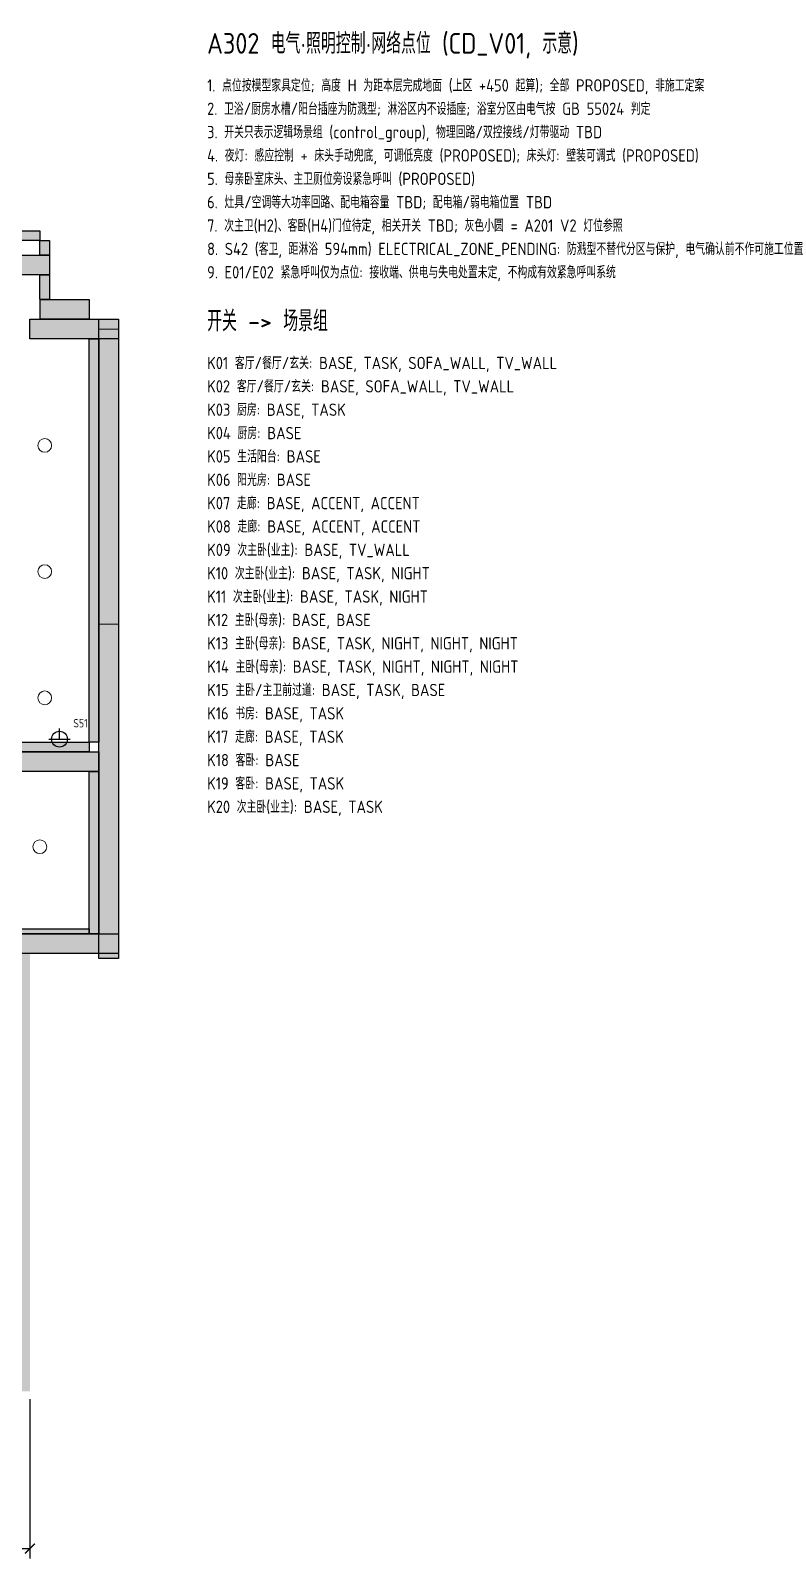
# Model space of a CAD drawing. Header units: millimetres. Extents: x 487 to 23175, y -1700 to 14953.
# Drawn here: x 15606 to 23175, y -1700 to 13835 of the extents above; entities that cross this region are included whole.
import ezdxf

# ---------------------------------------------------------------- set-up
doc = ezdxf.new("R2010")
doc.units = ezdxf.units.MM
for name, color, linetype, lineweight in [('A-DESIGN', 8, 'Continuous', 25), ('A-DIMS', 3, 'Continuous', 13), ('A-NOTE', 7, 'Continuous', 18), ('A-REVIEW', 8, 'Continuous', 25), ('A-WALL', 8, 'Continuous', 25), ('A-WALL-FILL', 253, 'Continuous', 25), ('A-WINDOW', 8, 'Continuous', 18), ('E-LITE-REF', 8, 'Continuous', 13), ('E-POWER', 30, 'Continuous', 25), ('M-TAG', 6, 'Continuous', 13)]:
    doc.layers.add(name, color=color, linetype=linetype, lineweight=lineweight)
doc.styles.get("Standard").update_dxf_attribs({"font": 'gbenor.shx', "bigfont": 'gbcbig.shx'})
doc.dimstyles.new('CD50', dxfattribs={"dimtxt": 150, "dimasz": 100, "dimexe": 100, "dimexo": 80, "dimgap": 40, "dimtad": 1, "dimdec": 0, "dimtxsty": 'Standard', "dimblk": 'ARCHTICK', "dimcen": 2.5, "dimclrd": 3, "dimclre": 3, "dimclrt": 3, "dimazin": 3, "dimtfac": 1, "dimtmove": 0, "dimatfit": 3})

# ---------------------------------------------------------------- blocks, each defined once
blk = doc.blocks.new('_ARCHTICK')
at = {"color": 0, "linetype": 'BYBLOCK', "const_width": 0.15}
blk.add_lwpolyline([(-0.5, -0.5), (0.5, 0.5)], dxfattribs=at)

msp = doc.modelspace()

# ---------------------------------------------------------------- hatches: boundary and pattern name
at = {"layer": 'A-WALL-FILL'}
h = msp.add_hatch(color=256, dxfattribs=at)
h.dxf.hatch_style = 1
h.paths.add_polyline_path([(13599.9, 11700.2), (13599.9, 11741.3), (13599.9, 11800.2), (14462.4, 11800.2), (15699.9, 11800.2), (15699.9, 11759.1), (15699.9, 11700.2), (14837.4, 11700.2)])
h = msp.add_hatch(color=256, dxfattribs=at)
h.dxf.hatch_style = 1
h.paths.add_polyline_path([(15699.9, 11700.2), (15735.3, 11700.2), (15799.9, 11700.2), (15799.9, 11550), (15800, 11550), (15800, 11350), (15799.9, 11350), (15799.9, 11100.2), (15952.4, 11100.2), (16199.9, 11100.2), (16199.9, 11014.5), (16199.9, 10900.2), (15862.9, 10900.2), (15705, 10900.2), (15705, 11023.3), (15705, 11100.2), (15705, 11100.8), (15705, 11105), (15704.3, 11105), (15699.9, 11105), (15699.9, 11168.3), (15699.9, 11312.5), (15699.9, 11350), (15601, 11350), (13699, 11350), (13600, 11350), (13600, 11550), (13699, 11550), (15601, 11550), (15699.9, 11550)])
h = msp.add_hatch(color=256, dxfattribs=at)
h.dxf.hatch_style = 1
h.paths.add_polyline_path([(15400, 0), (15400, 200.2), (15299.9, 200.2), (15299.9, 1721.7), (15299.9, 4450), (12901, 4450), (12900, 4450), (12900, 4630), (12900, 4650), (12900, 4749), (12900, 4750), (13100, 4750), (13100, 4749), (13100, 4700.2), (14042.8, 4700.2), (15299.9, 4700.2), (15299.9, 4650), (15499.9, 4650), (15499.9, 4700.2), (15747.6, 4700.2), (16199.9, 4700.2), (16199.9, 5172.5), (16199.9, 6300), (13350, 6300), (13350, 6500), (13350, 6600.2), (14428.5, 6600.2), (16199.9, 6600.2), (16199.9, 8121.7), (16199.9, 10700), (15600, 10700), (15600, 10900), (16300, 10900), (16500, 10900), (16500, 10801), (16500, 10700), (16500, 7799), (16500, 6401), (16500, 4650), (16500, 4499), (16500, 4450), (16500, 4400), (16300, 4400), (16300, 4450), (15600, 4450), (15600, 2301), (15600, 499), (15600, 0)])
h.paths.add_polyline_path([(16199.9, 6600.2), (16199.9, 6514.5), (16199.9, 6500), (16300, 6500), (16300, 6600.2)])

# ---------------------------------------------------------------- linework, layer by layer
at = {"layer": 'A-DESIGN'}
for points in [[(13599.9, 11700.2), (13599.9, 11741.3), (13599.9, 11800.2), (14462.4, 11800.2), (15699.9, 11800.2), (15699.9, 11759.1), (15699.9, 11700.2), (14837.4, 11700.2)], [(15699.9, 11700.2), (15735.3, 11700.2), (15799.9, 11700.2), (15799.9, 11550), (15699.9, 11550), (15699.9, 11700.2)], [(15699.9, 11350), (15799.9, 11350), (15799.9, 11100.2), (15735.3, 11100.2), (15715.1, 11100.2), (15705, 11100.2), (15705, 11100.8), (15705, 11105), (15704.3, 11105), (15699.9, 11105), (15699.9, 11168.3), (15699.9, 11312.5), (15699.9, 11350)], [(16199.9, 8121.7), (16199.9, 10700), (16300, 10700), (16300, 7799), (16300, 6600.2), (16199.9, 6600.2), (16199.9, 8121.7)], [(16199.9, 6600.2), (16199.9, 6514.5), (16199.9, 6500), (13350, 6500), (13350, 6600.2), (14428.5, 6600.2), (16199.9, 6600.2)], [(16199.9, 5172.5), (16199.9, 6300), (16300, 6300), (16300, 4650), (16199.9, 4650), (16199.9, 5172.5)], [(15499.9, 4700.2), (15747.6, 4700.2), (16199.9, 4700.2), (16199.9, 4650), (15499.9, 4650), (15499.9, 4700.2)]]:
    msp.add_lwpolyline(points, close=True, dxfattribs=at)
at = {"layer": 'A-REVIEW'}
msp.add_lwpolyline([(15705, 11100.2), (15952.4, 11100.2), (16199.9, 11100.2), (16199.9, 11014.5), (16199.9, 10900.2), (15862.9, 10900.2), (15705, 10900.2), (15705, 11023.3)], close=True, dxfattribs=at)
at = {"layer": 'A-WALL'}
for points in [[(13699, 11350), (13600, 11350), (13600, 11550), (13699, 11550), (15601, 11550), (15800, 11550), (15800, 11350), (15601, 11350)], [(16500, 10700), (15600, 10700), (15600, 10900), (16500, 10900)], [(16300, 10801), (16300, 10900), (16500, 10900), (16500, 10801), (16500, 7799), (16500, 6401), (16500, 4499), (16500, 4400), (16300, 4400), (16300, 4499), (16300, 6401), (16300, 7799)], [(13350, 6300), (13350, 6500), (16300, 6500), (16300, 6300)], [(12901, 4650), (16500, 4650), (16500, 4450), (12901, 4450), (12900, 4450), (12900, 4650)]]:
    msp.add_lwpolyline(points, close=True, dxfattribs=at)
at = {"layer": 'A-WINDOW'}
msp.add_lwpolyline([(16300, 7800), (16500, 7800), (16500, 10800), (16300, 10800)], close=True, dxfattribs=at)
at = {"layer": 'E-LITE-REF'}
for centre in [(15750, 9617), (15750, 8334), (15750, 7050), (15700, 5536)]:
    msp.add_circle(centre, 70, dxfattribs=at)
at = {"layer": 'E-POWER'}
for p, q in [((15900, 6630), (15900, 6740)), ((15790, 6630), (16010, 6630))]:
    msp.add_line(p, q, dxfattribs=at)
msp.add_circle((15900, 6630), 80, dxfattribs=at)

# ---------------------------------------------------------------- texts
at = {"layer": 'A-NOTE'}
for s, height, p in [('A302 电气·照明控制·网络点位 (CD_V01, 示意)', 210, (17400, 13600)), ('1. 点位按模型家具定位; 高度 H 为距本层完成地面 (上区 +450 起算); 全部 PROPOSED, 非施工定案', 125, (17400, 13215)), ('2. 卫浴/厨房水槽/阳台插座为防溅型; 淋浴区内不设插座; 浴室分区由电气按 GB 55024 判定', 125, (17400, 12977.5)), ('3. 开关只表示逻辑场景组 (control_group), 物理回路/双控接线/灯带驱动 TBD', 125, (17400, 12740)), ('4. 夜灯: 感应控制 + 床头手动兜底, 可调低亮度 (PROPOSED); 床头灯: 壁装可调式 (PROPOSED)', 125, (17400, 12502.5)), ('5. 母亲卧室床头、主卫厕位旁设紧急呼叫 (PROPOSED)', 125, (17400, 12265)), ('6. 灶具/空调等大功率回路、配电箱容量 TBD; 配电箱/弱电箱位置 TBD', 125, (17400, 12027.5)), ('7. 次主卫(H2)、客卧(H4)门位待定, 相关开关 TBD; 灰色小圆 = A201 V2 灯位参照', 125, (17400, 11790)), ('8. S42 (客卫, 距淋浴 594mm) ELECTRICAL_ZONE_PENDING: 防溅型不替代分区与保护, 电气确认前不作可施工位置', 125, (17400, 11552.5)), ('9. E01/E02 紧急呼叫仅为点位: 接收端、供电与失电处置未定, 不构成有效紧急呼叫系统', 125, (17400, 11315)), ('开关 -> 场景组', 210, (17400, 10777.5)), ('K01 客厅/餐厅/玄关: BASE, TASK, SOFA_WALL, TV_WALL', 125, (17400, 10392.5)), ('K02 客厅/餐厅/玄关: BASE, SOFA_WALL, TV_WALL', 125, (17400, 10155)), ('K03 厨房: BASE, TASK', 125, (17400, 9917.5)), ('K04 厨房: BASE', 125, (17400, 9680)), ('K05 生活阳台: BASE', 125, (17400, 9442.5)), ('K06 阳光房: BASE', 125, (17400, 9205)), ('K07 走廊: BASE, ACCENT, ACCENT', 125, (17400, 8967.5)), ('K08 走廊: BASE, ACCENT, ACCENT', 125, (17400, 8730)), ('K09 次主卧(业主): BASE, TV_WALL', 125, (17400, 8492.5)), ('K10 次主卧(业主): BASE, TASK, NIGHT', 125, (17400, 8255)), ('K11 次主卧(业主): BASE, TASK, NIGHT', 125, (17400, 8017.5)), ('K12 主卧(母亲): BASE, BASE', 125, (17400, 7780)), ('K13 主卧(母亲): BASE, TASK, NIGHT, NIGHT, NIGHT', 125, (17400, 7542.5)), ('K14 主卧(母亲): BASE, TASK, NIGHT, NIGHT, NIGHT', 125, (17400, 7305)), ('K15 主卧/主卫前过道: BASE, TASK, BASE', 125, (17400, 7067.5)), ('K16 书房: BASE, TASK', 125, (17400, 6830)), ('K17 走廊: BASE, TASK', 125, (17400, 6592.5)), ('K18 客卧: BASE', 125, (17400, 6355)), ('K19 客卧: BASE, TASK', 125, (17400, 6117.5)), ('K20 次主卧(业主): BASE, TASK', 125, (17400, 5880))]:
    msp.add_text(s, height=height, dxfattribs=at).set_placement(p)
at = {"layer": 'M-TAG'}
msp.add_text('S51', height=85, dxfattribs=at).set_placement((16040, 6750))

# ---------------------------------------------------------------- dimensions: what is measured, and where the dimension line sits
at = {"layer": 'A-DIMS'}
msp.add_linear_dim(base=(1300, -1600), p1=(1300, 450), p2=(15600, 0), dimstyle='CD50', dxfattribs=at).render()

doc.saveas('drawing.dxf')
